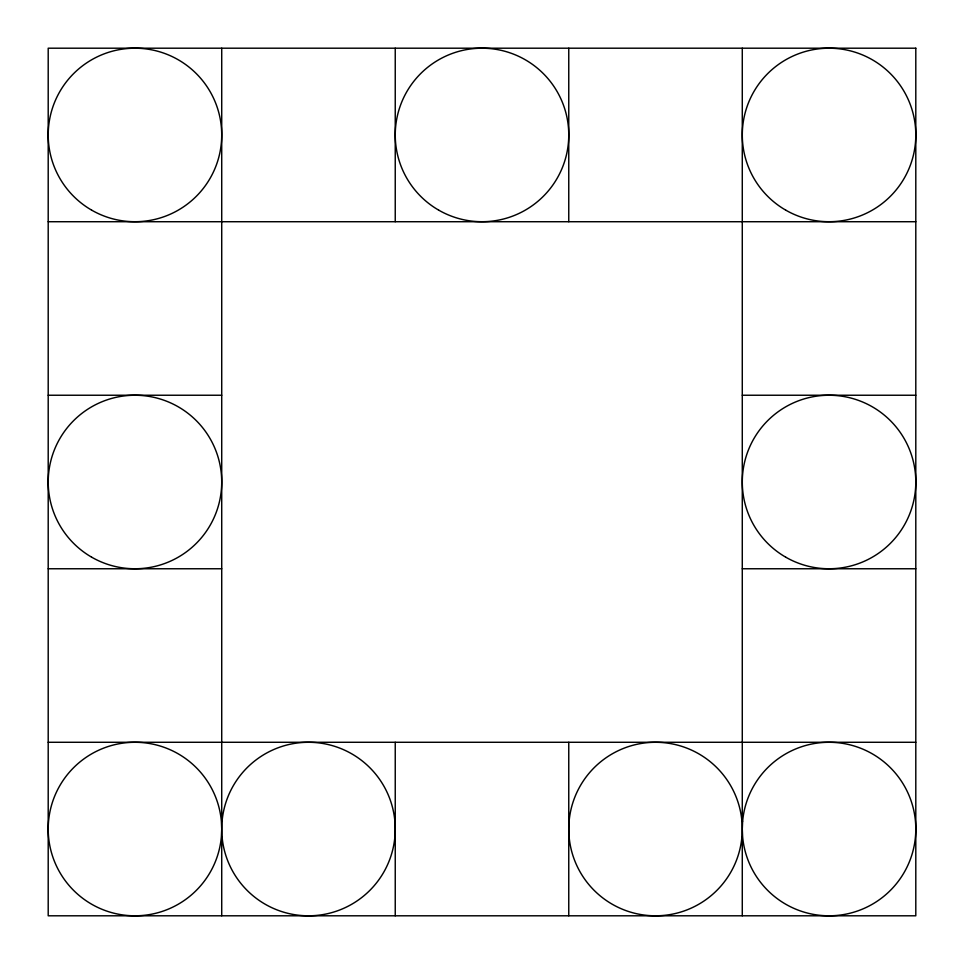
<?xml version="1.0" encoding="UTF-8"?>
<svg xmlns="http://www.w3.org/2000/svg" width="964" height="964" viewBox="0 0 964 964"><rect width="100%" height="100%" fill="white"/><g stroke="black" fill="none" stroke-linecap="round" stroke-linejoin="round"><path stroke-width="1.45" d="M48.2 221.72L915.8 221.72M48.2 395.24L221.72 395.24M742.28 395.24L915.8 395.24M48.2 568.76L221.72 568.76M742.28 568.76L915.8 568.76M48.2 742.28L915.8 742.28M742.28 48.2L742.28 821.557M742.28 836.523L742.28 915.8M568.76 48.2L568.76 221.72M568.76 742.28L568.76 915.8M395.24 48.2L395.24 221.72M395.24 742.28L395.24 915.8M221.72 48.2L221.72 821.557M221.72 836.523L221.72 915.8M222.069 821.244L221.371 836.836A86.76 86.76 0 0 1 89.351 902.846A86.76 86.76 0 0 1 89.351 755.234A86.76 86.76 0 0 1 221.371 821.244L222.069 836.836A86.76 86.76 0 0 0 354.089 902.846A86.76 86.76 0 0 0 354.089 755.234A86.76 86.76 0 0 0 222.069 821.244M742.629 821.244L741.931 836.836A86.76 86.76 0 0 1 609.911 902.846A86.76 86.76 0 0 1 609.911 755.234A86.76 86.76 0 0 1 741.931 821.244L742.629 836.836A86.76 86.76 0 0 0 874.649 902.846A86.76 86.76 0 0 0 874.649 755.234A86.76 86.76 0 0 0 742.629 821.244M915.8 48.2L48.2 48.2L48.2 915.8L915.8 915.8L915.8 48.2M785.66 557.132A86.76 86.76 0 0 0 915.8 482A86.76 86.76 0 0 0 785.66 406.868A86.76 86.76 0 0 0 785.66 557.132M785.66 210.092A86.76 86.76 0 0 0 915.8 134.96A86.76 86.76 0 0 0 785.66 59.828A86.76 86.76 0 0 0 785.66 210.092M438.62 210.092A86.76 86.76 0 0 0 568.76 134.96A86.76 86.76 0 0 0 438.62 59.828A86.76 86.76 0 0 0 438.62 210.092M91.58 210.092A86.76 86.76 0 0 0 221.72 134.96A86.76 86.76 0 0 0 91.58 59.828A86.76 86.76 0 0 0 91.58 210.092M91.58 557.132A86.76 86.76 0 0 0 221.72 482A86.76 86.76 0 0 0 91.58 406.868A86.76 86.76 0 0 0 91.58 557.132"/></g></svg>
